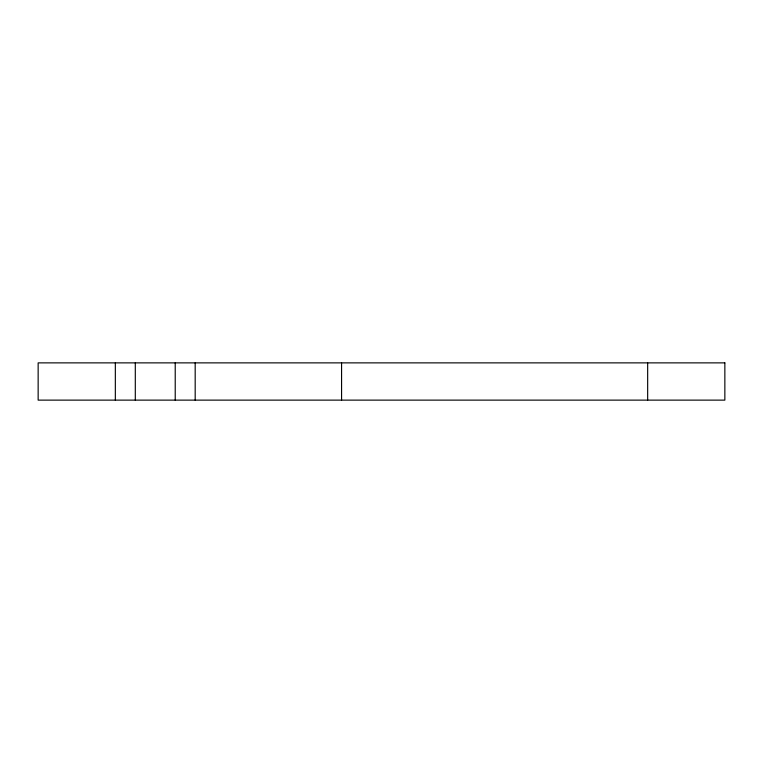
<?xml version="1.0" encoding="UTF-8"?>
<svg xmlns="http://www.w3.org/2000/svg" width="763" height="763" viewBox="0 0 763 763"><rect width="100%" height="100%" fill="white"/><g stroke="black" fill="none" stroke-linecap="round" stroke-linejoin="round"><path stroke-width="1.14" d="M647.663 362.873L647.663 400.127M341.576 362.873L341.576 400.127M195.185 362.873L195.185 400.127M175.223 362.873L175.223 400.127M135.299 362.873L135.299 400.127M115.337 362.873L115.337 400.127M724.85 362.873L38.15 362.873L38.15 400.127L724.85 400.127L724.85 362.873"/></g></svg>
